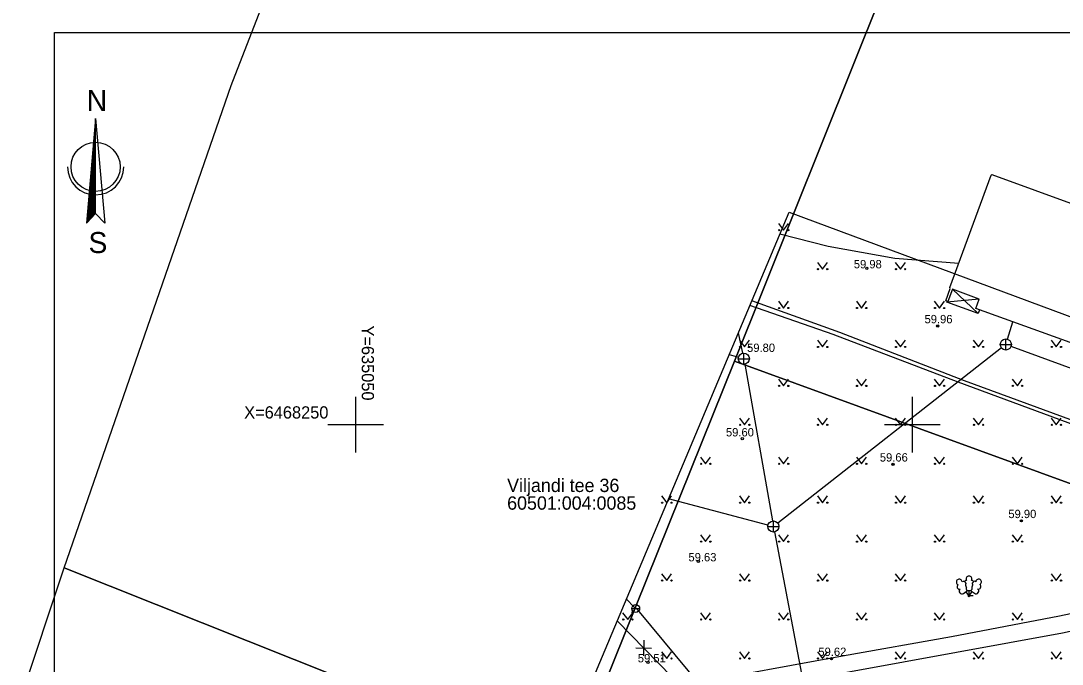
# Model space of a CAD drawing. Extents: x 634950 to 635515, y 6467879 to 6468335.
# Drawn here: x 635019.9 to 635113.5, y 6468228.5 to 6468286.3 of the extents above; entities that cross this region are included whole.
import ezdxf

# ---------------------------------------------------------------- set-up
doc = ezdxf.new("R2010")
doc.units = 0
for name, color, linetype in [('HALJASTUS', 7, 'Continuous'), ('HOONE', 7, 'Continuous'), ('KKAEV', 7, 'Continuous'), ('KORGUS-EH2000', 7, 'Continuous'), ('KTRASS', 7, 'Continuous'), ('MOOTMPUNKT', 7, 'Continuous'), ('MOOTPIIR', 7, 'Continuous'), ('MPKAABEL', 7, 'Continuous'), ('PIIR', 7, 'Continuous'), ('PUU', 7, 'Continuous'), ('SITRASS', 7, 'Continuous'), ('TTRASS', 7, 'Continuous'), ('VKAEV', 7, 'Continuous'), ('VORK', 7, 'Continuous'), ('VORMISTUS', 7, 'Continuous'), ('VTRASS', 7, 'Continuous')]:
    doc.layers.add(name, color=color, linetype=linetype)

# ---------------------------------------------------------------- blocks, each defined once
blk = doc.blocks.new('KAKAEV_1')
at = {"layer": 'KKAEV'}
for p, q in [((-100, 0), (100, 0)), ((0, -100), (0, 100))]:
    blk.add_line(p, q, dxfattribs=at)
blk.add_circle((0, 0), 100, dxfattribs=at)
blk = doc.blocks.new('RING02')
at = {"layer": 'KORGUS-EH2000'}
blk.add_circle((0, 0), 20, dxfattribs=at)
blk = doc.blocks.new('VESIIB_1_1')
at = {"layer": 'VKAEV'}
for p, q in [((-3500, 0), (3500, 0)), ((-2475, -2475), (-3871, -3871)), ((2475, -2475), (3871, -3871))]:
    blk.add_line(p, q, dxfattribs=at)
blk.add_circle((0, 0), 3500, dxfattribs=at)

msp = doc.modelspace()

# ---------------------------------------------------------------- linework, layer by layer
at = {"layer": 'HALJASTUS'}
for p, q in [((635087.979, 6468268.089), (635088.442, 6468267.482)), ((635088.442, 6468267.482), (635088.888, 6468268.089)), ((635091.479, 6468264.589), (635091.942, 6468263.982)), ((635091.942, 6468263.982), (635092.388, 6468264.589)), ((635098.479, 6468264.589), (635098.942, 6468263.982)), ((635098.942, 6468263.982), (635099.388, 6468264.589)), ((635087.979, 6468261.089), (635088.442, 6468260.482)), ((635088.442, 6468260.482), (635088.888, 6468261.089)), ((635094.979, 6468261.089), (635095.442, 6468260.482)), ((635095.442, 6468260.482), (635095.888, 6468261.089)), ((635101.979, 6468261.089), (635102.442, 6468260.482)), ((635102.442, 6468260.482), (635102.888, 6468261.089)), ((635084.479, 6468257.589), (635084.942, 6468256.982)), ((635084.942, 6468256.982), (635085.388, 6468257.589)), ((635091.479, 6468257.589), (635091.942, 6468256.982)), ((635091.942, 6468256.982), (635092.388, 6468257.589)), ((635098.479, 6468257.589), (635098.942, 6468256.982)), ((635098.942, 6468256.982), (635099.388, 6468257.589)), ((635105.479, 6468257.589), (635105.942, 6468256.982)), ((635105.942, 6468256.982), (635106.388, 6468257.589)), ((635112.479, 6468257.589), (635112.942, 6468256.982)), ((635112.942, 6468256.982), (635113.388, 6468257.589)), ((635087.979, 6468254.089), (635088.442, 6468253.482)), ((635088.442, 6468253.482), (635088.888, 6468254.089)), ((635094.979, 6468254.089), (635095.442, 6468253.482)), ((635095.442, 6468253.482), (635095.888, 6468254.089)), ((635101.979, 6468254.089), (635102.442, 6468253.482)), ((635102.442, 6468253.482), (635102.888, 6468254.089)), ((635108.979, 6468254.089), (635109.442, 6468253.482)), ((635109.442, 6468253.482), (635109.888, 6468254.089)), ((635084.479, 6468250.589), (635084.942, 6468249.982)), ((635084.942, 6468249.982), (635085.388, 6468250.589)), ((635091.479, 6468250.589), (635091.942, 6468249.982)), ((635091.942, 6468249.982), (635092.388, 6468250.589)), ((635098.479, 6468250.589), (635098.942, 6468249.982)), ((635098.942, 6468249.982), (635099.388, 6468250.589)), ((635105.479, 6468250.589), (635105.942, 6468249.982)), ((635105.942, 6468249.982), (635106.388, 6468250.589)), ((635112.479, 6468250.589), (635112.942, 6468249.982)), ((635112.942, 6468249.982), (635113.388, 6468250.589)), ((635080.979, 6468247.089), (635081.442, 6468246.482)), ((635081.442, 6468246.482), (635081.888, 6468247.089)), ((635087.979, 6468247.089), (635088.442, 6468246.482)), ((635088.442, 6468246.482), (635088.888, 6468247.089)), ((635094.979, 6468247.089), (635095.442, 6468246.482)), ((635095.442, 6468246.482), (635095.888, 6468247.089)), ((635101.979, 6468247.089), (635102.442, 6468246.482)), ((635102.442, 6468246.482), (635102.888, 6468247.089)), ((635108.979, 6468247.089), (635109.442, 6468246.482)), ((635109.442, 6468246.482), (635109.888, 6468247.089)), ((635077.479, 6468243.589), (635077.942, 6468242.982)), ((635077.942, 6468242.982), (635078.388, 6468243.589)), ((635084.479, 6468243.589), (635084.942, 6468242.982)), ((635084.942, 6468242.982), (635085.388, 6468243.589)), ((635091.479, 6468243.589), (635091.942, 6468242.982)), ((635091.942, 6468242.982), (635092.388, 6468243.589)), ((635098.479, 6468243.589), (635098.942, 6468242.982)), ((635098.942, 6468242.982), (635099.388, 6468243.589)), ((635105.479, 6468243.589), (635105.942, 6468242.982)), ((635105.942, 6468242.982), (635106.388, 6468243.589)), ((635112.479, 6468243.589), (635112.942, 6468242.982)), ((635112.942, 6468242.982), (635113.388, 6468243.589)), ((635080.979, 6468240.089), (635081.442, 6468239.482)), ((635081.442, 6468239.482), (635081.888, 6468240.089)), ((635087.979, 6468240.089), (635088.442, 6468239.482)), ((635088.442, 6468239.482), (635088.888, 6468240.089)), ((635094.979, 6468240.089), (635095.442, 6468239.482)), ((635095.442, 6468239.482), (635095.888, 6468240.089)), ((635101.979, 6468240.089), (635102.442, 6468239.482)), ((635102.442, 6468239.482), (635102.888, 6468240.089)), ((635108.979, 6468240.089), (635109.442, 6468239.482)), ((635109.442, 6468239.482), (635109.888, 6468240.089)), ((635077.479, 6468236.589), (635077.942, 6468235.982)), ((635077.942, 6468235.982), (635078.388, 6468236.589)), ((635084.479, 6468236.589), (635084.942, 6468235.982)), ((635084.942, 6468235.982), (635085.388, 6468236.589)), ((635091.479, 6468236.589), (635091.942, 6468235.982)), ((635091.942, 6468235.982), (635092.388, 6468236.589)), ((635098.479, 6468236.589), (635098.942, 6468235.982)), ((635098.942, 6468235.982), (635099.388, 6468236.589)), ((635112.479, 6468236.589), (635112.942, 6468235.982)), ((635112.942, 6468235.982), (635113.388, 6468236.589)), ((635073.979, 6468233.089), (635074.442, 6468232.482)), ((635074.442, 6468232.482), (635074.888, 6468233.089)), ((635080.979, 6468233.089), (635081.442, 6468232.482)), ((635081.442, 6468232.482), (635081.888, 6468233.089)), ((635087.979, 6468233.089), (635088.442, 6468232.482)), ((635088.442, 6468232.482), (635088.888, 6468233.089)), ((635094.979, 6468233.089), (635095.442, 6468232.482)), ((635095.442, 6468232.482), (635095.888, 6468233.089)), ((635101.979, 6468233.089), (635102.442, 6468232.482)), ((635102.442, 6468232.482), (635102.888, 6468233.089)), ((635108.979, 6468233.089), (635109.442, 6468232.482)), ((635109.442, 6468232.482), (635109.888, 6468233.089)), ((635077.479, 6468229.589), (635077.942, 6468228.982)), ((635077.942, 6468228.982), (635078.388, 6468229.589)), ((635084.479, 6468229.589), (635084.942, 6468228.982)), ((635084.942, 6468228.982), (635085.388, 6468229.589)), ((635091.479, 6468229.589), (635091.942, 6468228.982)), ((635091.942, 6468228.982), (635092.388, 6468229.589)), ((635098.479, 6468229.589), (635098.942, 6468228.982)), ((635098.942, 6468228.982), (635099.388, 6468229.589)), ((635105.479, 6468229.589), (635105.942, 6468228.982)), ((635105.942, 6468228.982), (635106.388, 6468229.589)), ((635112.479, 6468229.589), (635112.942, 6468228.982)), ((635112.942, 6468228.982), (635113.388, 6468229.589))]:
    msp.add_line(p, q, dxfattribs=at)
for centre in [(635088.041, 6468267.482), (635088.87, 6468267.482), (635091.541, 6468263.982), (635092.37, 6468263.982), (635098.541, 6468263.982), (635099.37, 6468263.982), (635088.041, 6468260.482), (635088.87, 6468260.482), (635095.041, 6468260.482), (635095.87, 6468260.482), (635102.041, 6468260.482), (635102.87, 6468260.482), (635084.541, 6468256.982), (635085.37, 6468256.982), (635091.541, 6468256.982), (635092.37, 6468256.982), (635098.541, 6468256.982), (635099.37, 6468256.982), (635105.541, 6468256.982), (635106.37, 6468256.982), (635112.541, 6468256.982), (635113.37, 6468256.982), (635088.041, 6468253.482), (635088.87, 6468253.482), (635095.041, 6468253.482), (635095.87, 6468253.482), (635102.041, 6468253.482), (635102.87, 6468253.482), (635109.041, 6468253.482), (635109.87, 6468253.482), (635084.541, 6468249.982), (635085.37, 6468249.982), (635091.541, 6468249.982), (635092.37, 6468249.982), (635098.541, 6468249.982), (635099.37, 6468249.982), (635105.541, 6468249.982), (635106.37, 6468249.982), (635112.541, 6468249.982), (635113.37, 6468249.982), (635081.041, 6468246.482), (635081.87, 6468246.482), (635088.041, 6468246.482), (635088.87, 6468246.482), (635095.041, 6468246.482), (635095.87, 6468246.482), (635102.041, 6468246.482), (635102.87, 6468246.482), (635109.041, 6468246.482), (635109.87, 6468246.482), (635077.541, 6468242.982), (635078.37, 6468242.982), (635084.541, 6468242.982), (635085.37, 6468242.982), (635091.541, 6468242.982), (635092.37, 6468242.982), (635098.541, 6468242.982), (635099.37, 6468242.982), (635105.541, 6468242.982), (635106.37, 6468242.982), (635112.541, 6468242.982), (635113.37, 6468242.982), (635081.041, 6468239.482), (635081.87, 6468239.482), (635088.041, 6468239.482), (635088.87, 6468239.482), (635095.041, 6468239.482), (635095.87, 6468239.482), (635102.041, 6468239.482), (635102.87, 6468239.482), (635109.041, 6468239.482), (635109.87, 6468239.482), (635077.541, 6468235.982), (635078.37, 6468235.982), (635084.541, 6468235.982), (635085.37, 6468235.982), (635091.541, 6468235.982), (635092.37, 6468235.982), (635098.541, 6468235.982), (635099.37, 6468235.982), (635112.541, 6468235.982), (635113.37, 6468235.982), (635074.041, 6468232.482), (635074.87, 6468232.482), (635081.041, 6468232.482), (635081.87, 6468232.482), (635088.041, 6468232.482), (635088.87, 6468232.482), (635095.041, 6468232.482), (635095.87, 6468232.482), (635102.041, 6468232.482), (635102.87, 6468232.482), (635109.041, 6468232.482), (635109.87, 6468232.482), (635077.541, 6468228.982), (635078.37, 6468228.982), (635084.541, 6468228.982), (635085.37, 6468228.982), (635091.541, 6468228.982), (635092.37, 6468228.982), (635098.541, 6468228.982), (635099.37, 6468228.982), (635105.541, 6468228.982), (635106.37, 6468228.982), (635112.541, 6468228.982), (635113.37, 6468228.982)]:
    msp.add_circle(centre, 0.055, dxfattribs=at)
at = {"layer": 'HOONE'}
for points in [[(635116.003, 6468256.723), (635105.721, 6468260.456), (635106.025, 6468261.293), (635103.612, 6468262.167), (635103.212, 6468261.065), (635103.022, 6468261.118), (635103.412, 6468262.226), (635103.371, 6468262.335), (635107.1, 6468272.416), (635107.156, 6468272.477), (635118.747, 6468268.269)], [(635103.612, 6468262.167), (635105.933, 6468260.006)], [(635106.025, 6468261.293), (635103.119, 6468261.025)], [(635106.053, 6468260.336), (635105.933, 6468260.006), (635103.119, 6468261.025), (635103.141, 6468261.085)]]:
    msp.add_lwpolyline(points, dxfattribs=at)
at = {"layer": 'KKAEV'}
for p, q in [((635108.406, 6468256.705), (635108.406, 6468257.705)), ((635107.906, 6468257.205), (635108.906, 6468257.205)), ((635087.026, 6468240.848), (635088.026, 6468240.848)), ((635087.526, 6468240.348), (635087.526, 6468241.348))]:
    msp.add_line(p, q, dxfattribs=at)
for centre in [(635108.406, 6468257.205), (635087.526, 6468240.848)]:
    msp.add_circle(centre, 0.5, dxfattribs=at)
at = {"layer": 'KORGUS-EH2000'}
for centre in [(635095.923, 6468264.053), (635102.293, 6468258.862), (635084.73, 6468248.75), (635098.276, 6468246.433), (635109.802, 6468241.35), (635080.79, 6468237.71), (635092.751, 6468228.956)]:
    msp.add_circle(centre, 0.1, dxfattribs=at)
at = {"layer": 'KTRASS'}
for points in [[(635108.556, 6468257.682), (635109.048, 6468259.248)], [(635084.375, 6468258.249), (635084.766, 6468256.419)], [(635108.012, 6468256.897), (635087.92, 6468241.156)], [(635120.489, 6468252.783), (635108.876, 6468257.033)], [(635083.559, 6468256.304), (635084.389, 6468256.067)], [(635084.957, 6468255.438), (635087.439, 6468241.34)], [(635087.043, 6468240.976), (635078.121, 6468243.345)], [(635087.619, 6468240.357), (635092.442, 6468214.979)]]:
    msp.add_lwpolyline(points, dxfattribs=at)
at = {"layer": 'MOOTMPUNKT'}
for centre in [(635102.293, 6468258.862), (635098.276, 6468246.433), (635109.802, 6468241.35), (635105.1, 6468234.608), (635092.751, 6468228.956)]:
    msp.add_circle(centre, 0.075, dxfattribs=at)
at = {"layer": 'MOOTPIIR'}
msp.add_lwpolyline([(635068.227, 6468219.767), (635088.933, 6468269.11), (635171.44, 6468238.417), (635140.147, 6468133.312)], dxfattribs=at)
at = {"layer": 'MPKAABEL'}
for points in [[(635158.993, 6468243.047), (635151.47, 6468241.35), (635142.08, 6468239.07), (635132.42, 6468236.98), (635123.13, 6468234.89), (635113.24, 6468232.77), (635103.53, 6468230.94), (635093.73, 6468229.18), (635084.58, 6468227.52), (635078.06, 6468225.31), (635076.61, 6468224.4), (635071.93, 6468219.16), (635070.94, 6468215.65), (635072.52, 6468205.77), (635075.54, 6468196.35), (635081.1, 6468183.66), (635081.11, 6468182.29), (635078.32, 6468173.25), (635076.07, 6468169.62), (635075.911, 6468169.373)], [(635076.635, 6468169.005), (635078.045, 6468169.947), (635079.624, 6468172.523), (635082.596, 6468182.124), (635082.549, 6468184.114), (635076.93, 6468196.859), (635073.97, 6468206.11), (635072.47, 6468215.54), (635073.26, 6468218.42), (635077.58, 6468223.23), (635078.67, 6468223.93), (635084.928, 6468226.059), (635113.501, 6468231.3), (635142.373, 6468237.59), (635161.557, 6468242.093)]]:
    msp.add_lwpolyline(points, dxfattribs=at)
at = {"layer": 'PIIR'}
for points in [[(635023.81, 6468237.14), (635069.27, 6468219), (635084.02, 6468255.72), (635144.64, 6468233.59), (635162.37, 6468282.69), (635181.12, 6468334.61), (635187.35, 6468332.17), (635162.23, 6468262.58), (635168.74, 6468249.4), (635132.21, 6468132.65), (635081.62, 6468154), (635090.52, 6468169.62), (635062.87, 6468182.63), (635074.96, 6468209.63), (635019.93, 6468225.4)], [(635060.44, 6468334.37), (635088.98, 6468320.62), (635081.9, 6468303.75), (635089.22, 6468300.24), (635097.24, 6468288.71), (635084.02, 6468255.72), (635069.27, 6468219), (635023.81, 6468237.14), (635038.82, 6468280.5), (635049.53, 6468308.12)], [(635162.37, 6468282.69), (635144.64, 6468233.59), (635084.02, 6468255.72), (635097.24, 6468288.71), (635089.22, 6468300.24), (635092.18, 6468307.67)]]:
    msp.add_lwpolyline(points, close=True, dxfattribs=at)
at = {"layer": 'PUU'}
for p, q in [((635104.59, 6468234.828), (635104.95, 6468235.083)), ((635105.1, 6468234.608), (635104.825, 6468234.993)), ((635104.95, 6468235.083), (635105.245, 6468235.083)), ((635105.1, 6468234.608), (635105.1, 6468235.083)), ((635105.1, 6468234.608), (635105.37, 6468234.998)), ((635105.245, 6468235.083), (635105.605, 6468234.838)), ((635105.48, 6468234.608), (635105.1, 6468234.608))]:
    msp.add_line(p, q, dxfattribs=at)
for points in [[(635105.504, 6468235.909), (635105.41, 6468235.793), (635105.395, 6468235.763), (635105.395, 6468235.708), (635105.41, 6468235.618), (635105.415, 6468235.573), (635105.395, 6468235.493), (635105.355, 6468235.403), (635105.345, 6468235.358), (635105.35, 6468235.313), (635105.365, 6468235.248), (635105.365, 6468235.218), (635105.345, 6468235.178), (635105.32, 6468235.148), (635105.25, 6468235.083)], [(635104.687, 6468235.895), (635104.79, 6468235.793), (635104.805, 6468235.763), (635104.805, 6468235.708), (635104.79, 6468235.618), (635104.79, 6468235.573), (635104.81, 6468235.493), (635104.85, 6468235.403), (635104.86, 6468235.358), (635104.855, 6468235.313), (635104.84, 6468235.248), (635104.84, 6468235.218), (635104.86, 6468235.178), (635104.885, 6468235.148), (635104.95, 6468235.083)]]:
    msp.add_lwpolyline(points, dxfattribs=at)
for centre, radius, start, end in [((635104.217, 6468235.845), 0.256, 125.53894, 246.55356), ((635104.217, 6468235.845), 0.256, 4.5218, 125.53642), ((635104.603, 6468235.712), 0.202, 65.23821, 130.74121), ((635104.863, 6468235.796), 0.202, 84.79647, 150.29947), ((635105.1, 6468236.128), 0.256, 90.00126, 211.01588), ((635105.1, 6468236.128), 0.256, 328.98412, 89.99874), ((635105.338, 6468235.796), 0.202, 34.38566, 95.20353), ((635105.576, 6468235.721), 0.202, 50.31726, 111.13512), ((635105.96, 6468235.861), 0.256, 55.52204, 176.53666), ((635105.96, 6468235.861), 0.256, 294.50491, 55.51952), ((635104.245, 6468235.428), 0.224, 125.46665, 288.53492), ((635104.454, 6468235.022), 0.237, 125.53768, 305.53661), ((635105.738, 6468235.034), 0.237, 235.52186, 55.52078), ((635105.94, 6468235.443), 0.224, 252.52354, 55.59181)]:
    msp.add_arc(centre, radius, start, end, dxfattribs=at)
at = {"layer": 'SITRASS'}
msp.add_lwpolyline([(635104.182, 6468264.477), (635098.431, 6468264.944), (635092.449, 6468266), (635088.103, 6468267.132)], dxfattribs=at)
at = {"layer": 'TTRASS'}
for points in [[(635155.243, 6468239.588), (635155.162, 6468239.31), (635155.011, 6468238.789), (635154.732, 6468237.827), (635154.502, 6468237.035), (635154.283, 6468236.896), (635153.476, 6468237.155), (635151.911, 6468237.622), (635151.149, 6468237.849), (635150.425, 6468238.065), (635140.157, 6468241.049), (635128.822, 6468244.998), (635117.462, 6468248.922), (635116.893, 6468249.122), (635116.333, 6468249.319), (635115.867, 6468249.483), (635115.381, 6468249.654), (635104.114, 6468253.821), (635092.892, 6468258.093), (635085.403, 6468260.698)], [(635154.882, 6468240.211), (635154.792, 6468239.892), (635154.659, 6468239.424), (635154.357, 6468238.353), (635154.121, 6468237.517), (635153.903, 6468237.402), (635153.153, 6468237.652), (635151.03, 6468238.226), (635150.324, 6468238.438), (635149.588, 6468238.66), (635140.756, 6468241.29), (635129.404, 6468245.205), (635118.035, 6468249.081), (635117.464, 6468249.281), (635116.898, 6468249.479), (635116.428, 6468249.643), (635115.962, 6468249.806), (635104.68, 6468253.946), (635093.485, 6468258.295), (635085.58, 6468261.119)]]:
    msp.add_lwpolyline(points, dxfattribs=at)
at = {"layer": 'VORK'}
for p, q in [((635050, 6468252.5), (635050, 6468247.5)), ((635100, 6468252.5), (635100, 6468247.5)), ((635047.5, 6468250), (635052.5, 6468250)), ((635097.5, 6468250), (635102.5, 6468250))]:
    msp.add_line(p, q, dxfattribs=at)
at = {"layer": 'VORMISTUS'}
for p, q in [((635026.647, 6468277.524), (635025.823, 6468268.098)), ((635026.609, 6468277.086), (635026.647, 6468277.086)), ((635026.617, 6468277.181), (635026.647, 6468277.181)), ((635026.625, 6468277.275), (635026.647, 6468277.275)), ((635026.634, 6468277.37), (635026.647, 6468277.37)), ((635026.642, 6468277.464), (635026.647, 6468277.464)), ((635026.647, 6468277.524), (635027.472, 6468268.098)), ((635026.647, 6468268.987), (635026.647, 6468277.524)), ((635026.526, 6468276.14), (635026.647, 6468276.14)), ((635026.534, 6468276.234), (635026.647, 6468276.234)), ((635026.543, 6468276.329), (635026.647, 6468276.329)), ((635026.551, 6468276.424), (635026.647, 6468276.424)), ((635026.559, 6468276.518), (635026.647, 6468276.518)), ((635026.567, 6468276.613), (635026.647, 6468276.613)), ((635026.576, 6468276.707), (635026.647, 6468276.707)), ((635026.584, 6468276.802), (635026.647, 6468276.802)), ((635026.592, 6468276.897), (635026.647, 6468276.897)), ((635026.601, 6468276.991), (635026.647, 6468276.991)), ((635026.443, 6468275.194), (635026.647, 6468275.194)), ((635026.452, 6468275.288), (635026.647, 6468275.288)), ((635026.46, 6468275.383), (635026.647, 6468275.383)), ((635026.468, 6468275.477), (635026.647, 6468275.477)), ((635026.476, 6468275.572), (635026.647, 6468275.572)), ((635026.485, 6468275.667), (635026.647, 6468275.667)), ((635026.493, 6468275.761), (635026.647, 6468275.761)), ((635026.501, 6468275.856), (635026.647, 6468275.856)), ((635026.51, 6468275.951), (635026.647, 6468275.951)), ((635026.518, 6468276.045), (635026.647, 6468276.045)), ((635026.369, 6468274.342), (635026.647, 6468274.342)), ((635026.377, 6468274.437), (635026.647, 6468274.437)), ((635026.385, 6468274.531), (635026.647, 6468274.531)), ((635026.394, 6468274.626), (635026.647, 6468274.626)), ((635026.402, 6468274.721), (635026.647, 6468274.721)), ((635026.41, 6468274.815), (635026.647, 6468274.815)), ((635026.418, 6468274.91), (635026.647, 6468274.91)), ((635026.427, 6468275.004), (635026.647, 6468275.004)), ((635026.435, 6468275.099), (635026.647, 6468275.099)), ((635026.286, 6468273.396), (635026.647, 6468273.396)), ((635026.294, 6468273.491), (635026.647, 6468273.491)), ((635026.303, 6468273.585), (635026.647, 6468273.585)), ((635026.311, 6468273.68), (635026.647, 6468273.68)), ((635026.319, 6468273.774), (635026.647, 6468273.774)), ((635026.327, 6468273.869), (635026.647, 6468273.869)), ((635026.336, 6468273.964), (635026.647, 6468273.964)), ((635026.344, 6468274.058), (635026.647, 6468274.058)), ((635026.352, 6468274.153), (635026.647, 6468274.153)), ((635026.361, 6468274.247), (635026.647, 6468274.247)), ((635026.203, 6468272.45), (635026.647, 6468272.45)), ((635026.212, 6468272.544), (635026.647, 6468272.544)), ((635026.22, 6468272.639), (635026.647, 6468272.639)), ((635026.228, 6468272.734), (635026.647, 6468272.734)), ((635026.236, 6468272.828), (635026.647, 6468272.828)), ((635026.245, 6468272.923), (635026.647, 6468272.923)), ((635026.253, 6468273.017), (635026.647, 6468273.017)), ((635026.261, 6468273.112), (635026.647, 6468273.112)), ((635026.269, 6468273.207), (635026.647, 6468273.207)), ((635026.278, 6468273.301), (635026.647, 6468273.301)), ((635026.12, 6468271.504), (635026.647, 6468271.504)), ((635026.129, 6468271.598), (635026.647, 6468271.598)), ((635026.137, 6468271.693), (635026.647, 6468271.693)), ((635026.145, 6468271.787), (635026.647, 6468271.787)), ((635026.154, 6468271.882), (635026.647, 6468271.882)), ((635026.162, 6468271.977), (635026.647, 6468271.977)), ((635026.17, 6468272.071), (635026.647, 6468272.071)), ((635026.178, 6468272.166), (635026.647, 6468272.166)), ((635026.187, 6468272.26), (635026.647, 6468272.26)), ((635026.195, 6468272.355), (635026.647, 6468272.355)), ((635026.038, 6468270.557), (635026.647, 6468270.557)), ((635026.046, 6468270.652), (635026.647, 6468270.652)), ((635026.054, 6468270.747), (635026.647, 6468270.747)), ((635026.062, 6468270.841), (635026.647, 6468270.841)), ((635026.071, 6468270.936), (635026.647, 6468270.936)), ((635026.079, 6468271.03), (635026.647, 6468271.03)), ((635026.087, 6468271.125), (635026.647, 6468271.125)), ((635026.096, 6468271.22), (635026.647, 6468271.22)), ((635026.104, 6468271.314), (635026.647, 6468271.314)), ((635026.112, 6468271.409), (635026.647, 6468271.409)), ((635025.955, 6468269.611), (635026.647, 6468269.611)), ((635025.963, 6468269.706), (635026.647, 6468269.706)), ((635025.971, 6468269.8), (635026.647, 6468269.8)), ((635025.98, 6468269.895), (635026.647, 6468269.895)), ((635025.988, 6468269.99), (635026.647, 6468269.99)), ((635025.996, 6468270.084), (635026.647, 6468270.084)), ((635026.005, 6468270.179), (635026.647, 6468270.179)), ((635026.013, 6468270.274), (635026.647, 6468270.274)), ((635026.021, 6468270.368), (635026.647, 6468270.368)), ((635026.029, 6468270.463), (635026.647, 6468270.463)), ((635025.823, 6468268.098), (635026.647, 6468268.987)), ((635025.872, 6468268.665), (635026.349, 6468268.665)), ((635025.88, 6468268.76), (635026.436, 6468268.76)), ((635025.889, 6468268.854), (635026.524, 6468268.854)), ((635025.897, 6468268.949), (635026.612, 6468268.949)), ((635025.905, 6468269.043), (635026.647, 6468269.043)), ((635025.914, 6468269.138), (635026.647, 6468269.138)), ((635025.922, 6468269.233), (635026.647, 6468269.233)), ((635025.93, 6468269.327), (635026.647, 6468269.327)), ((635025.938, 6468269.422), (635026.647, 6468269.422)), ((635025.947, 6468269.517), (635026.647, 6468269.517)), ((635026.647, 6468268.987), (635027.472, 6468268.098)), ((635025.831, 6468268.192), (635025.909, 6468268.192)), ((635025.839, 6468268.287), (635025.997, 6468268.287)), ((635025.847, 6468268.381), (635026.085, 6468268.381)), ((635025.856, 6468268.476), (635026.173, 6468268.476)), ((635025.864, 6468268.57), (635026.261, 6468268.57))]:
    msp.add_line(p, q, dxfattribs=at)
msp.add_lwpolyline([(635195.444, 6468285.242), (635195.444, 6468000.242), (635022.944, 6468000.242), (635022.944, 6468285.242), (635195.444, 6468285.242)], dxfattribs=at)
msp.add_circle((635026.647, 6468273.177), 2.208, dxfattribs=at)
msp.add_arc((635026.647, 6468273.177), 2.523, 180, 0, dxfattribs=at)
at = {"layer": 'VTRASS'}
for p, q in [((635075.901, 6468230.613), (635075.872, 6468229.214)), ((635075.187, 6468229.928), (635076.586, 6468229.899))]:
    msp.add_line(p, q, dxfattribs=at)
for points in [[(635074.335, 6468234.324), (635075.028, 6468233.594), (635075.165, 6468233.468)], [(635169.36, 6468231.43), (635161.724, 6468229.87), (635153.571, 6468228.177), (635141.851, 6468225.66), (635131.623, 6468223.518), (635122.303, 6468221.313), (635106.747, 6468217.555), (635092.267, 6468214.146), (635089.025, 6468214.701), (635085.423, 6468220.859), (635081.047, 6468226.499), (635075.364, 6468233.344), (635075.165, 6468233.468)], [(635089.502, 6468215.951), (635073.508, 6468232.353)]]:
    msp.add_lwpolyline(points, dxfattribs=at)

# ---------------------------------------------------------------- block references
at = {"layer": 'KKAEV', "xscale": 0.005, "yscale": 0.005}
msp.add_blockref('KAKAEV_1', (635084.87, 6468255.93), dxfattribs=at)
at = {"layer": 'KORGUS-EH2000', "xscale": 0.005, "yscale": 0.005}
msp.add_blockref('RING02', (635076.26, 6468228.63), dxfattribs=at)
at = {"layer": 'VKAEV', "xscale": 0.0001, "yscale": 9.999999999999999e-05}
msp.add_blockref('VESIIB_1_1', (635075.165, 6468233.468), dxfattribs=at)

# ---------------------------------------------------------------- texts
at = {"layer": 'KORGUS-EH2000'}
for s, p in [(' 59.98 ', (635094.473, 6468264.053)), ('59.96', (635101.106, 6468259.112)), ('59.80', (635085.165, 6468256.536)), ('59.60', (635083.268, 6468248.942)), ('59.66', (635097.089, 6468246.683)), ('59.90', (635108.634, 6468241.6)), ('59.63', (635079.899, 6468237.71)), ('59.51', (635075.349, 6468228.63)), ('59.62', (635091.568, 6468229.206))]:
    msp.add_text(s, height=0.75, dxfattribs=at).set_placement(p)
at = {"layer": 'PIIR'}
for s, p in [('Viljandi tee 36', (635063.611, 6468243.943)), ('60501:004:0085', (635063.611, 6468242.354))]:
    msp.add_text(s, height=1.2, dxfattribs=at).set_placement(p)
at = {"layer": 'VORK'}
msp.add_text('Y=635050', height=1.1, rotation=270, dxfattribs=at).set_placement((635050.55, 6468258.917))
msp.add_text('X=6468250', height=1.1, dxfattribs=at).set_placement((635039.992, 6468250.55))
at = {"layer": 'VORMISTUS'}
for s, p in [('N', (635025.855, 6468278.19)), ('S', (635026.012, 6468265.422))]:
    msp.add_text(s, height=1.892, dxfattribs=at).set_placement(p)

doc.saveas('drawing.dxf')
